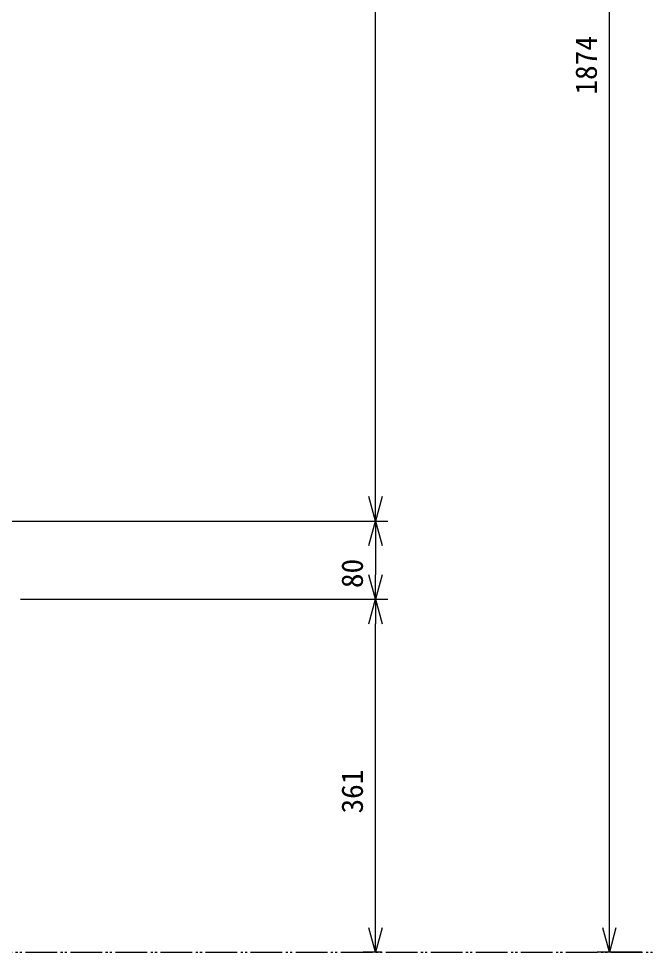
# Model space of a CAD drawing. Units: millimetres at full size. Extents: x -19442 to 19442, y -5866 to 5866.
# Drawn here: x -17315 to -16670, y -819 to 135 of the extents above; entities that cross this region are included whole.
import ezdxf
from ezdxf.enums import TextEntityAlignment as Align

# ---------------------------------------------------------------- set-up
doc = ezdxf.new("R2010")
doc.units = ezdxf.units.MM
doc.header["$LTSCALE"] = 3.6
doc.linetypes.add('DOUBLE_CHAIN2', pattern=[12.8, 9, -1, 0.6, -0.6, 0.6, -1])
doc.layers.add('0-2_06_PHANTOM', color=2, linetype='DOUBLE_CHAIN2', lineweight=9)
doc.layers.add('0-5_08_DIM', color=3, linetype='Continuous', lineweight=9)
doc.styles.add('ＭＳ ゴシック', font='')
doc.styles.get('ＭＳ ゴシック').set_extended_font_data('MS Gothic')

# ---------------------------------------------------------------- blocks, each defined once
blk = doc.blocks.new('_Open30')
at = {"layer": '0-5_08_DIM', "color": 4}
blk.add_line((0, 0), (-1, 0), dxfattribs=at)
blk.add_lwpolyline([(-1, 0.26795), (0, 0), (-1, -0.26795)], dxfattribs=at)

msp = doc.modelspace()

# ---------------------------------------------------------------- linework, layer by layer
at = {"layer": '0-2_06_PHANTOM', "color": 7}
msp.add_line((-18321.499, -819.253), (-11884.357, -819.253), dxfattribs=at)
at = {"layer": '0-5_08_DIM', "color": 4}
for p, q in [((-16949.609, -353.253), (-16949.609, 1029.747)), ((-16710.262, -794.253), (-16710.262, 1029.747)), ((-17543.798, -378.253), (-16937.109, -378.253)), ((-16677.17, -819.253), (-16722.762, -819.253))]:
    msp.add_line(p, q, dxfattribs=at)
at = {"layer": '0-5_08_DIM'}
for p, q in [((-17543.798, -378.253), (-16937.109, -378.253)), ((-16949.609, -403.253), (-16949.609, -433.253)), ((-17312.798, -458.253), (-16937.109, -458.253)), ((-17312.798, -458.253), (-16937.109, -458.253)), ((-16949.609, -794.253), (-16949.609, -483.253)), ((-16943.359, -819.253), (-16962.109, -819.253))]:
    msp.add_line(p, q, dxfattribs=at)

# ---------------------------------------------------------------- block references
at = {"layer": '0-5_08_DIM', "xscale": 25, "yscale": 25}
for p, rotation in [((-16949.609, -378.253), 270), ((-16949.609, -378.253), 90), ((-16949.609, -458.253), 270), ((-16949.609, -458.253), 90), ((-16949.609, -819.253), 270), ((-16710.262, -819.253), 270)]:
    msp.add_blockref('_Open30', p, dxfattribs=dict(at, rotation=rotation))

# ---------------------------------------------------------------- texts
at = {"layer": '0-5_08_DIM', "color": 4, "style": 'ＭＳ ゴシック'}
msp.add_text('1874', height=21.99, rotation=90, dxfattribs=at).set_placement((-16716.512, 57.747), align=Align.BOTTOM_LEFT)
at = {"layer": '0-5_08_DIM', "style": 'ＭＳ ゴシック'}
for s, p in [('80', (-16955.859, -446.825)), ('361', (-16955.859, -677.325))]:
    msp.add_text(s, height=21.99, rotation=90, dxfattribs=at).set_placement(p, align=Align.BOTTOM_LEFT)

doc.saveas('drawing.dxf')
